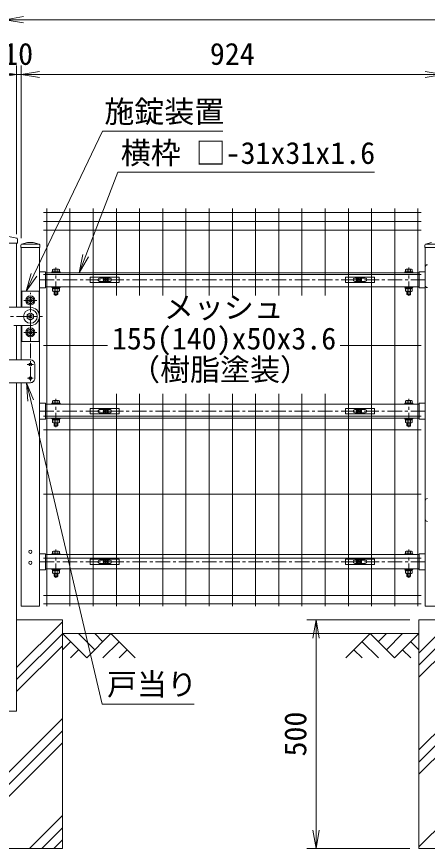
# Model space of a CAD drawing. Units: millimetres, scale not verified. Extents: x -4200 to 4200, y -2970 to 2970.
# Drawn here: x -2619 to -1720, y -722 to 1098 of the extents above; entities that cross this region are included whole.
import ezdxf
from ezdxf.enums import TextEntityAlignment as Align

# ---------------------------------------------------------------- set-up
doc = ezdxf.new("R2010")
doc.units = ezdxf.units.MM
doc.header["$LTSCALE"] = 20
doc.linetypes.add('USER1', pattern=[50.8, 31.75, -6.35, 6.35, -6.35])
for name, color, linetype, lineweight in [('0-0_D-STR-TXT', 7, 'Continuous', 9), ('0-1_D-STR3', 3, 'Continuous', 13), ('0-2_LAYER04', 7, 'Continuous', 9), ('0-3_D-BMK', 2, 'USER1', 13), ('0-4_D-STR1', 1, 'Continuous', 18), ('0-5_D-STR-DIM', 7, 'Continuous', 9), ('0-6_0', 7, 'Continuous', 9), ('0-7_D-DCR-HCH', 7, 'Continuous', 9), ('0-8_Defpoints', 6, 'Continuous', 18), ('0-9_D-STR2', 7, 'Continuous', 9)]:
    doc.layers.add(name, color=color, linetype=linetype, lineweight=lineweight)
doc.styles.add('ＭＳ ゴシック', font='')
doc.styles.get('ＭＳ ゴシック').set_extended_font_data('MS Gothic')

# ---------------------------------------------------------------- blocks, each defined once
blk = doc.blocks.new('_Open')
at = {"layer": '0-6_0'}
blk.add_line((-20, 3.33), (0, 0), dxfattribs=at)
blk.add_lwpolyline([(-20, -3.33), (0, 0), (-20, 0)], dxfattribs=at)
blk = doc.blocks.new('U5')
at = {"layer": '0-1_D-STR3'}
for p, q in [((1570, 15227), (1570, 15336)), ((1832.5, 15347.1), (1607.5, 15347.1)), ((1645, 15227), (1645, 15336)), ((1795, 15227), (1795, 15336)), ((1870, 15227), (1870, 15336)), ((17009.9, 15227), (17009.9, 15336)), ((17047.4, 15347.1), (17272.5, 15347.1)), ((17085, 15227), (17085, 15336)), ((17235, 15227), (17235, 15336)), ((17310, 15227), (17310, 15336)), ((17880, 15440), (17880, 14640)), ((1540, 15227), (1540, 15195)), ((1540, 15227), (1900, 15227)), ((1540, 15195), (1900, 15195)), ((1870, 15227), (1570, 15227)), ((1900, 15227), (1900, 15195)), ((16980, 15227), (16980, 15195)), ((17340, 15227), (16980, 15227)), ((17340, 15195), (16980, 15195)), ((17009.9, 15227), (17310, 15227)), ((17340, 15227), (17340, 15195)), ((1540, 14575), (1540, 14543)), ((1540, 14575), (1900, 14575)), ((1900, 14575), (1900, 14543)), ((16980, 14575), (16980, 14543)), ((17340, 14575), (16980, 14575)), ((17340, 14575), (17340, 14543)), ((980, 14380), (220, 14380)), ((220, 14380), (220, 13680)), ((980, 13404.9), (980, 14380)), ((1540, 14543), (1900, 14543)), ((1570, 14503), (1570, 14384)), ((1607.5, 14373), (1832.5, 14373)), ((1640, 14247), (1640, 14373)), ((1640, 14247), (1660, 14227)), ((1640, 14247), (1800, 14247)), ((1645, 14503), (1645, 14384)), ((1660, 14227), (1660, 14373)), ((1780, 14227), (1660, 14227)), ((1727.5, 14503), (1704.4, 14543)), ((1741.4, 14503), (1718.3, 14543)), ((1780, 14227), (1780, 14373)), ((1780, 14227), (1800, 14247)), ((1795, 14503), (1795, 14384)), ((1800, 14247), (1800, 14373)), ((1870, 14503), (1870, 14384)), ((17340, 14543), (16980, 14543)), ((17009.9, 14503), (17009.9, 14384)), ((17272.5, 14373), (17047.4, 14373)), ((17080, 14247), (17080, 14373)), ((17100, 14227), (17080, 14247)), ((17240, 14247), (17080, 14247)), ((17085, 14503), (17085, 14384)), ((17100, 14227), (17100, 14373)), ((17100, 14227), (17220, 14227)), ((17138.6, 14503), (17161.7, 14543)), ((17152.5, 14503), (17175.6, 14543)), ((17220, 14227), (17220, 14373)), ((17240, 14247), (17220, 14227)), ((17235, 14503), (17235, 14384)), ((17240, 14247), (17240, 14373)), ((17310, 14503), (17310, 14384)), ((600, 14141.7), (460, 14060.8)), ((460, 13899.2), (460, 14060.8)), ((600, 13818.3), (460, 13899.2)), ((600, 14141.7), (740, 14060.8)), ((600, 13818.3), (740, 13899.2)), ((740, 13899.2), (740, 14060.8)), ((-360, 13680), (600, 13680)), ((600, 13441.7), (460, 13360.8)), ((460, 13199.2), (460, 13360.8)), ((600, 13118.3), (460, 13199.2)), ((600, 13441.7), (740, 13360.8)), ((600, 13118.3), (740, 13199.2)), ((740, 13199.2), (740, 13360.8)), ((980, 13155.1), (980, 12180)), ((-120, 12880), (600, 12880)), ((220, 12180), (220, 12880)), ((600, 12741.7), (460, 12660.8)), ((600, 12741.7), (460, 12660.8)), ((600, 12741.7), (740, 12660.8)), ((600, 12741.7), (740, 12660.8)), ((460, 12499.2), (460, 12660.8)), ((460, 12660.8), (460, 12499.2)), ((600, 12418.3), (460, 12499.2)), ((600, 12418.3), (460, 12499.2)), ((600, 12418.3), (740, 12499.2)), ((600, 12418.3), (740, 12499.2)), ((740, 12499.2), (740, 12660.8)), ((740, 12660.8), (740, 12499.2)), ((980, 12180), (220, 12180)), ((-400, 11380), (600, 11380)), ((800, 10580), (800, 11180)), ((-400, 10380), (600, 10380)), ((1540, 9477), (1540, 9445)), ((1540, 9477), (1900, 9477)), ((1570, 9477), (1570, 9586)), ((1870.1, 9477), (1570, 9477)), ((1832.5, 9597.1), (1607.5, 9597.1)), ((1645, 9477), (1645, 9586)), ((1795, 9477), (1795, 9586)), ((1870.1, 9477), (1870.1, 9586)), ((1900, 9477), (1900, 9445)), ((16980, 9477), (16980, 9445)), ((17340, 9477), (16980, 9477)), ((17010, 9477), (17010, 9586)), ((17010, 9477), (17310, 9477)), ((17047.5, 9597.1), (17272.5, 9597.1)), ((17085, 9477), (17085, 9586)), ((17235, 9477), (17235, 9586)), ((17310, 9477), (17310, 9586)), ((17340, 9477), (17340, 9445)), ((1540, 9445), (1900, 9445)), ((17340, 9445), (16980, 9445)), ((1540, 8825), (1540, 8793)), ((1540, 8825), (1900, 8825)), ((1540, 8793), (1900, 8793)), ((1570, 8753), (1570, 8634)), ((1645, 8753), (1645, 8634)), ((1727.5, 8753), (1704.4, 8793)), ((1741.4, 8753), (1718.3, 8793)), ((1795, 8753), (1795, 8634)), ((1870.1, 8753), (1870.1, 8634)), ((1900, 8825), (1900, 8793)), ((16980, 8825), (16980, 8793)), ((17340, 8825), (16980, 8825)), ((17340, 8793), (16980, 8793)), ((17010, 8753), (17010, 8634)), ((17085, 8753), (17085, 8634)), ((17138.6, 8753), (17161.7, 8793)), ((17152.5, 8753), (17175.6, 8793)), ((17235, 8753), (17235, 8634)), ((17310, 8753), (17310, 8634)), ((17340, 8825), (17340, 8793)), ((1607.5, 8623), (1832.5, 8623)), ((1640, 8497), (1640, 8623)), ((1640, 8497), (1660, 8477)), ((1640, 8497), (1800, 8497)), ((1660, 8477), (1660, 8623)), ((1780, 8477), (1660, 8477)), ((1780, 8477), (1780, 8623)), ((1780, 8477), (1800, 8497)), ((1800, 8497), (1800, 8623)), ((17272.5, 8623), (17047.5, 8623)), ((17080, 8497), (17080, 8623)), ((17100, 8477), (17080, 8497)), ((17240, 8497), (17080, 8497)), ((17100, 8477), (17100, 8623)), ((17100, 8477), (17220, 8477)), ((17220, 8477), (17220, 8623)), ((17240, 8497), (17220, 8477)), ((17240, 8497), (17240, 8623)), ((17880, 5210), (17880, 4410)), ((1570, 2886), (1570, 2995)), ((1832.6, 3006.1), (1607.5, 3006.1)), ((1645, 2886), (1645, 2995)), ((1795.1, 2886), (1795.1, 2995)), ((1870.1, 2886), (1870.1, 2995)), ((17010, 2886), (17010, 2995)), ((17047.5, 3006.1), (17272.5, 3006.1)), ((17085, 2886), (17085, 2995)), ((17235, 2886), (17235, 2995)), ((17310, 2886), (17310, 2995)), ((1540, 2886), (1540, 2854)), ((1540, 2886), (1900, 2886)), ((1540, 2854), (1900, 2854)), ((1870.1, 2886), (1570, 2886)), ((1900, 2886), (1900, 2854)), ((16980, 2886), (16980, 2854)), ((17340, 2886), (16980, 2886)), ((17340, 2854), (16980, 2854)), ((17010, 2886), (17310, 2886)), ((17340, 2886), (17340, 2854)), ((1540, 2234), (1540, 2202)), ((1540, 2234), (1900, 2234)), ((1540, 2202), (1900, 2202)), ((1727.5, 2162), (1704.5, 2202)), ((1741.4, 2162), (1718.3, 2202)), ((1900, 2234), (1900, 2202)), ((16980, 2234), (16980, 2202)), ((17340, 2234), (16980, 2234)), ((17340, 2202), (16980, 2202)), ((17138.6, 2162), (17161.7, 2202)), ((17152.5, 2162), (17175.6, 2202)), ((17340, 2234), (17340, 2202)), ((1570, 2162), (1570, 2043)), ((1607.5, 2032), (1832.6, 2032)), ((1640, 1906), (1640, 2032)), ((1640, 1906), (1660, 1886)), ((1640, 1906), (1800, 1906)), ((1645, 2162), (1645, 2043)), ((1660, 1886), (1660, 2032)), ((1780, 1886), (1660, 1886)), ((1780, 1886), (1780, 2032)), ((1780, 1886), (1800, 1906)), ((1795.1, 2162), (1795.1, 2043)), ((1800, 1906), (1800, 2032)), ((1870.1, 2162), (1870.1, 2043)), ((17010, 2162), (17010, 2043)), ((17272.5, 2032), (17047.5, 2032)), ((17080, 1906), (17080, 2032)), ((17100, 1886), (17080, 1906)), ((17240, 1906), (17080, 1906)), ((17085, 2162), (17085, 2043)), ((17100, 1886), (17100, 2032)), ((17100, 1886), (17220, 1886)), ((17220, 1886), (17220, 2032)), ((17240, 1906), (17220, 1886)), ((17235, 2162), (17235, 2043)), ((17240, 1906), (17240, 2032)), ((17310, 2162), (17310, 2043))]:
    blk.add_line(p, q, dxfattribs=at)
for points in [[(1874, 14503), (1566, 14503), (1566, 14543)], [(1874, 14503), (1874, 14543), (1566, 14543)], [(17006, 14503), (17314, 14503), (17314, 14543)], [(17006, 14503), (17006, 14543), (17314, 14543)], [(1874, 8753), (1566, 8753), (1566, 8793)], [(1874, 8753), (1874, 8793), (1566, 8793)], [(17006, 8753), (17314, 8753), (17314, 8793)], [(17006, 8753), (17006, 8793), (17314, 8793)], [(1874, 2162), (1566, 2162), (1566, 2202)], [(1874, 2162), (1874, 2202), (1566, 2202)], [(17006, 2162), (17314, 2162), (17314, 2202)], [(17006, 2162), (17006, 2202), (17314, 2202)]]:
    blk.add_lwpolyline(points, dxfattribs=at)
for centre, radius in [((600, 13980), 200), ((600, 13980), 140), ((600, 13980), 80), ((600, 13980), 70), ((600, 13280), 300), ((600, 13280), 140), ((600, 13280), 80), ((600, 13280), 70), ((600, 12580), 200), ((600, 12580), 200), ((600, 12580), 140), ((600, 12580), 140), ((600, 12580), 80), ((600, 12580), 80), ((600, 12580), 70), ((600, 12580), 70), ((600, 11180), 60), ((600, 10580), 60)]:
    blk.add_circle(centre, radius, dxfattribs=at)
for centre, radius, start, end in [((1607.5, 15278), 69.1, 57.13278, 122.86722), ((1720, 15087.2), 259.8, 73.22135, 106.77865), ((1832.5, 15278), 69.1, 57.13278, 122.86722), ((17047.4, 15278), 69.1, 57.13278, 122.86722), ((17160, 15087.2), 259.8, 73.22135, 106.77865), ((17272.5, 15278), 69.1, 57.13278, 122.86722), ((17980, 15440), 100, 90, 180), ((17980, 14640), 100, 180, 270), ((1607.5, 14442.1), 69.1, 237.13278, 302.86722), ((1720, 14632.8), 259.8, 253.22135, 286.77865), ((1832.5, 14442.1), 69.1, 237.13278, 302.86722), ((17047.4, 14442.1), 69.1, 237.13278, 302.86722), ((17160, 14632.8), 259.8, 253.22135, 286.77865), ((17272.5, 14442.1), 69.1, 237.13278, 302.86722), ((600, 13280), 400, 270, 89.99983), ((600, 11180), 200, 0, 90), ((600, 10580), 200, 270, 0.00001), ((1607.5, 9528), 69.1, 57.13278, 122.86722), ((1720, 9337.2), 259.8, 73.22135, 106.77865), ((1832.5, 9528), 69.1, 57.13278, 122.86722), ((17047.5, 9528), 69.1, 57.13278, 122.86722), ((17160, 9337.2), 259.8, 73.22135, 106.77865), ((17272.5, 9528), 69.1, 57.13278, 122.86722), ((1607.5, 8692.1), 69.1, 237.13278, 302.86722), ((1720, 8882.8), 259.8, 253.22135, 286.77865), ((1832.5, 8692.1), 69.1, 237.13278, 302.86722), ((17047.5, 8692.1), 69.1, 237.13278, 302.86722), ((17160, 8882.8), 259.8, 253.22135, 286.77865), ((17272.5, 8692.1), 69.1, 237.13278, 302.86722), ((17980, 5210), 100, 90, 180), ((17980, 4410), 100, 180, 270), ((1607.5, 2937), 69.1, 57.13278, 122.86722), ((1720, 2746.2), 259.8, 73.22135, 106.77865), ((1832.6, 2937), 69.1, 57.13278, 122.86722), ((17047.5, 2937), 69.1, 57.13278, 122.86722), ((17160, 2746.2), 259.8, 73.22135, 106.77865), ((17272.5, 2937), 69.1, 57.13278, 122.86722), ((1607.5, 2101.1), 69.1, 237.13278, 302.86722), ((1720, 2291.8), 259.8, 253.22135, 286.77865), ((1832.6, 2101.1), 69.1, 237.13278, 302.86722), ((17047.5, 2101.1), 69.1, 237.13278, 302.86722), ((17160, 2291.8), 259.8, 253.22135, 286.77865), ((17272.5, 2101.1), 69.1, 237.13278, 302.86722)]:
    blk.add_arc(centre, radius, start, end, dxfattribs=at)
at = {"layer": '0-3_D-BMK'}
for p, q in [((1720, 14178), (1720, 15419.8)), ((17160, 14178), (17160, 15419.8)), ((1000, 14885), (17880, 14885)), ((1000, 14885), (17880, 14885)), ((600, 10440), (600, 14320)), ((317.5, 13980), (882.5, 13980)), ((-1024.3, 13280), (1136.8, 13280)), ((317.5, 12580), (882.5, 12580)), ((462.3, 11180), (737.7, 11180)), ((479.8, 10580), (720.2, 10580)), ((1720, 8428), (1720, 9669.8)), ((17160, 8428), (17160, 9669.8)), ((17880, 9135), (1000, 9135)), ((1720, 1837), (1720, 3078.8)), ((17160, 1837), (17160, 3078.8)), ((1000, 2544), (17880, 2544))]:
    blk.add_line(p, q, dxfattribs=at)
at = {"layer": '0-4_D-STR1'}
for p, q in [((180, 16392), (180, 16300)), ((213.8, 16437.9), (480, 16520)), ((979.2, 16440), (228, 16440)), ((720, 16520), (480, 16520)), ((986.2, 16437.9), (720, 16520)), ((1020, 16392), (1020, 16300)), ((17860, 16392), (17860, 16300)), ((17893.8, 16437.9), (18160, 16520)), ((18659.2, 16440), (17908, 16440)), ((1020, 16300), (180, 16300)), ((200, 16300), (200, 13680)), ((1000, 16300), (1000, 600)), ((18700, 16300), (17860, 16300)), ((17880, 16300), (17880, 600)), ((1260, 15195), (17620, 15195)), ((17620, 15235), (17620, 14535)), ((17880, 15235), (17620, 15235)), ((1260, 14575), (17620, 14575)), ((1000, 14535), (1260, 14535)), ((17880, 14535), (17620, 14535)), ((200, 12880), (200, 11380)), ((200, 10380), (200, 600)), ((1000, 9485), (1260, 9485)), ((1260, 9485), (1260, 8785)), ((17620, 9485), (17620, 8785)), ((17880, 9485), (17620, 9485)), ((1260, 9445), (17620, 9445)), ((1000, 8785), (1260, 8785)), ((1260, 8825), (17620, 8825)), ((17880, 8785), (17620, 8785)), ((1000, 2894), (1260, 2894)), ((1260, 2894), (1260, 2194)), ((1260, 2854), (17620, 2854)), ((17620, 2894), (17620, 2194)), ((17880, 2894), (17620, 2894)), ((1000, 2194), (1260, 2194)), ((1260, 2234), (17620, 2234)), ((17880, 2194), (17620, 2194)), ((200, 600), (1000, 600)), ((17880, 600), (18680, 600))]:
    blk.add_line(p, q, dxfattribs=at)
blk.add_lwpolyline([(1000, 15235), (1260, 15235), (1260, 14535)], dxfattribs=at)
for centre in [(600, 2980), (600, 2500)]:
    blk.add_circle(centre, 70, dxfattribs=at)
for centre, start, end in [((228, 16392), 90, 180), ((972, 16392), 0, 72.84994), ((17908, 16392), 90, 180)]:
    blk.add_arc(centre, 48, start, end, dxfattribs=at)
at = {"layer": '0-8_Defpoints'}
for centre in [(3900, 14885), (14980, 14885), (3900, 9135), (14980, 9135), (3900, 2544), (14980, 2544)]:
    blk.add_circle(centre, 80, dxfattribs=at)
blk = doc.blocks.new('A$C1aa64d16')
at = {"layer": '0-1_D-STR3'}
for p, q in [((-679.7, 120), (590.3, 120)), ((-679.7, -120), (-679.7, 120)), ((-274.7, 70), (-91.2, 70)), ((-37.1, 8.4), (-63, 7.9)), ((-63, 7.9), (-63, -7.9)), ((-7.9, 63), (-8.4, 37.1)), ((-7.9, 63), (7.9, 63)), ((7.9, 63), (8.4, 37.1)), ((37.1, 8.4), (63, 7.9)), ((63, 7.9), (63, -7.9)), ((91.2, 70), (185.3, 70)), ((-274.7, -70), (-91.2, -70)), ((-37.1, -8.4), (-63, -7.9)), ((-7.9, -63), (-8.4, -37.1)), ((37.1, -8.4), (63, -7.9)), ((91.2, -70), (185.3, -70))]:
    blk.add_line(p, q, dxfattribs=at)
for points in [[(-679.7, -120), (590.3, -120), (590.3, 120)], [(-7.9, -63), (7.9, -63), (8.4, -37.1)]]:
    blk.add_lwpolyline(points, dxfattribs=at)
for radius in [115, 105]:
    blk.add_circle((0, 0), radius, dxfattribs=at)
for centre, radius, start, end in [((-274.7, 0), 70, 90, 270), ((-38.1, 38.1), 29.8, 270, 0), ((38.1, 38.1), 29.8, 180, 270), ((185.3, 0), 70, 270, 90), ((-38.1, -38.1), 29.8, 0, 90), ((38.1, -38.1), 29.8, 90, 180)]:
    blk.add_arc(centre, radius, start, end, dxfattribs=at)
blk = doc.blocks.new('A$Cf29bf4b8')
at = {"layer": '0-1_D-STR3'}
for p, q in [((-590.3, 120), (679.7, 120)), ((-590.3, -120), (-590.3, 120)), ((-185.3, 70), (-91.2, 70)), ((-37.1, 8.4), (-63, 7.9)), ((-63, 7.9), (-63, -7.9)), ((-7.9, 63), (-8.4, 37.1)), ((-7.9, 63), (7.9, 63)), ((7.9, 63), (8.4, 37.1)), ((37.1, 8.4), (63, 7.9)), ((63, 7.9), (63, -7.9)), ((91.2, 70), (274.7, 70)), ((-185.3, -70), (-91.2, -70)), ((-37.1, -8.4), (-63, -7.9)), ((-7.9, -63), (-8.4, -37.1)), ((37.1, -8.4), (63, -7.9)), ((91.2, -70), (274.7, -70))]:
    blk.add_line(p, q, dxfattribs=at)
for points in [[(-590.3, -120), (679.7, -120), (679.7, 120)], [(-7.9, -63), (7.9, -63), (8.4, -37.1)]]:
    blk.add_lwpolyline(points, dxfattribs=at)
for radius in [115, 105]:
    blk.add_circle((0, 0), radius, dxfattribs=at)
for centre, radius, start, end in [((-185.3, 0), 70, 90, 270), ((-38.1, 38.1), 29.8, 270, 0), ((38.1, 38.1), 29.8, 180, 270), ((274.7, 0), 70, 270, 90), ((-38.1, -38.1), 29.8, 0, 90), ((38.1, -38.1), 29.8, 90, 180)]:
    blk.add_arc(centre, radius, start, end, dxfattribs=at)

msp = doc.modelspace()

# ---------------------------------------------------------------- linework, layer by layer
at = {"layer": '0-0_D-STR-TXT'}
for points in [[(-2167.64, 847.08), (-2430.97, 847.08), (-2581.05, 532.78)], [(-1836.02, 757.52), (-2397.54, 757.52), (-2467.84, 574.77)], [(-2230.74, -406.76), (-2431.8, -406.76), (-2588.21, 257.75)]]:
    msp.add_lwpolyline(points, dxfattribs=at)
at = {"layer": '0-2_LAYER04'}
for p, q in [((-2618.92, -222.32), (-2518.92, -222.32)), ((-1738.92, -222.32), (-1738.92, -722.31)), ((-1638.92, -222.32), (-1738.92, -222.32)), ((-2518.92, -252.31), (-1738.92, -252.31)), ((-1488.92, -722.31), (-1738.92, -722.31))]:
    msp.add_line(p, q, dxfattribs=at)
for points in [[(-2518.92, -722.31), (-2768.92, -722.31), (-2768.92, -222.32)], [(-2518.92, -722.31), (-2518.92, -222.32), (-2618.92, -222.32)]]:
    msp.add_lwpolyline(points, dxfattribs=at)
at = {"layer": '0-4_D-STR1'}
for p, q in [((-2670.92, 601.69), (-2616.92, 601.69)), ((-2636.42, 616.69), (-2618.63, 612.6)), ((-2618.92, 601.69), (-2618.92, 461.68)), ((-2617.07, 610.68), (-2616.92, 601.69)), ((-2618.92, 421.68), (-2618.92, 346.68)), ((-2618.92, 296.68), (-2618.92, -422.32)), ((-2618.92, -422.32), (-2668.92, -422.32))]:
    msp.add_line(p, q, dxfattribs=at)
msp.add_arc((-2619.07, 610.65), 2, 1, 77.06218, dxfattribs=at)
at = {"layer": '0-5_D-STR-DIM'}
for p, q in [((-1653.92, 1091.06), (-2603.92, 1091.06)), ((-2618.92, 621.69), (-2618.92, 991.06)), ((-2608.92, 612.69), (-2608.92, 991.06)), ((-2608.92, 612.69), (-2608.92, 991.06)), ((-2618.92, 971.06), (-2608.92, 971.06)), ((-2568.92, 971.06), (-1724.92, 971.06)), ((-2568.92, 971.06), (-2528.92, 971.06)), ((-1724.92, 971.06), (-1764.92, 971.06)), ((-1758.92, -222.32), (-1983.92, -222.32)), ((-1963.92, -262.32), (-1963.92, -682.31)), ((-1758.92, -722.31), (-1983.92, -722.31))]:
    msp.add_line(p, q, dxfattribs=at)
at = {"layer": '0-7_D-DCR-HCH'}
for p, q in [((-2618.92, -326.3), (-2518.92, -226.3)), ((-1738.92, -321.34), (-1639.89, -222.32)), ((-1738.92, -294.83), (-1666.41, -222.32)), ((-2618.92, -352.81), (-2518.92, -252.82)), ((-2465.7, -305.53), (-2518.92, -252.31)), ((-2447.97, -287.79), (-2483.44, -252.31)), ((-2412.49, -252.31), (-2465.7, -305.53)), ((-2430.14, -270.14), (-2447.97, -252.31)), ((-2412.49, -252.31), (-2359.28, -305.53)), ((-1845.34, -252.31), (-1898.55, -305.53)), ((-1845.34, -252.31), (-1792.13, -305.53)), ((-1827.6, -270.05), (-1809.87, -252.31)), ((-1809.87, -287.79), (-1774.39, -252.31)), ((-1792.13, -305.53), (-1738.92, -252.31)), ((-1738.92, -347.86), (-1638.92, -247.86)), ((-2501.18, -270.05), (-2518.92, -287.71)), ((-2394.76, -270.05), (-2430.39, -305.53)), ((-1863.08, -270.05), (-1827.44, -305.53)), ((-1756.66, -270.05), (-1738.92, -287.71)), ((-2618.92, -379.33), (-2518.92, -279.33)), ((-2483.44, -287.79), (-2501.26, -305.53)), ((-2377.02, -287.79), (-2394.84, -305.53)), ((-1880.82, -287.79), (-1863, -305.53)), ((-1774.39, -287.79), (-1756.57, -305.53)), ((-1738.92, -506.96), (-1638.92, -406.96)), ((-1738.92, -559.99), (-1601.24, -422.32)), ((-1738.92, -533.48), (-1627.76, -422.32)), ((-2768.92, -688.43), (-2518.92, -438.43)), ((-2768.92, -714.95), (-2518.92, -464.95)), ((-1738.92, -719.09), (-1488.92, -469.09)), ((-2749.77, -722.31), (-2518.92, -491.46)), ((-2590.67, -722.31), (-2518.92, -650.56)), ((-2564.15, -722.31), (-2518.92, -677.08)), ((-2537.64, -722.31), (-2518.92, -703.6))]:
    msp.add_line(p, q, dxfattribs=at)
at = {"layer": '0-9_D-STR2'}
for p, q in [((-2553.08, 677.68), (-2553.08, -192.32)), ((-2502.31, 677.68), (-2502.31, -192.32)), ((-2451.54, 677.68), (-2451.54, -192.32)), ((-2400.77, 677.68), (-2400.77, 487.78)), ((-2350, 677.68), (-2350, 487.78)), ((-2299.23, 677.68), (-2299.23, 487.78)), ((-2248.46, 677.68), (-2248.46, 487.78)), ((-2197.69, 677.68), (-2197.69, 487.78)), ((-2146.92, 677.68), (-2146.92, 487.78)), ((-2096.15, 677.68), (-2096.15, 487.78)), ((-2045.38, 677.68), (-2045.38, 487.78)), ((-1994.61, 677.68), (-1994.61, 487.78)), ((-1943.84, 677.68), (-1943.84, 487.78)), ((-1893.07, 677.68), (-1893.07, -192.32)), ((-1842.3, 677.68), (-1842.3, -192.32)), ((-1791.53, 677.68), (-1791.53, -192.32)), ((-1740.76, 677.68), (-1740.76, -192.32)), ((-2560.08, 669.26), (-1733.76, 669.26)), ((-2560.08, 649.68), (-1733.76, 649.68)), ((-2560.08, 630.11), (-1733.76, 630.11)), ((-2560.08, 533.68), (-1733.76, 533.68)), ((-2560.08, 378.43), (-2420.09, 378.43)), ((-1910.83, 378.43), (-1733.76, 378.43)), ((-2400.77, 272.45), (-2400.77, -192.32)), ((-2350, 272.45), (-2350, -192.32)), ((-2299.23, 272.45), (-2299.23, -192.32)), ((-2248.46, 272.45), (-2248.46, -192.32)), ((-2197.69, 272.45), (-2197.69, -192.32)), ((-2146.92, 272.45), (-2146.92, -192.32)), ((-2096.15, 272.45), (-2096.15, -192.32)), ((-2045.38, 272.45), (-2045.38, -192.32)), ((-1994.61, 272.45), (-1994.61, -192.32)), ((-1943.84, 272.45), (-1943.84, -192.32)), ((-2560.08, 223.18), (-1733.76, 223.18)), ((-2560.08, 193.18), (-1733.76, 193.18)), ((-2560.08, 52.93), (-1733.76, 52.93)), ((-2560.08, -87.32), (-1733.76, -87.32)), ((-2560.08, -169.32), (-1733.76, -169.32)), ((-2560.08, -186.92), (-1733.76, -186.92))]:
    msp.add_line(p, q, dxfattribs=at)

# ---------------------------------------------------------------- block references
at = {"layer": '0-0_D-STR-TXT', "xscale": 2, "yscale": 2}
for p, rotation in [((-2482.2, 537.43), 248.95859), ((-2598.29, 496.68), 244.47531), ((-2597.38, 296.68), 103.24554)]:
    msp.add_blockref('_Open', p, dxfattribs=dict(at, rotation=rotation))
at = {"layer": '0-5_D-STR-DIM', "xscale": 2, "yscale": 2}
for p, rotation in [((-2643.92, 1091.06), 180), ((-2608.92, 971.06), 180), ((-2608.92, 971.06), 180), ((-1963.92, -222.32), 90), ((-1963.92, -722.31), 270)]:
    msp.add_blockref('_Open', p, dxfattribs=dict(at, rotation=rotation))
at = {"layer": '0-5_D-STR-DIM'}
for name, p, xscale, yscale in [('_Open', (-2618.92, 971.06), 2, 2), ('_Open', (-1684.92, 971.06), 2, 2), ('_Open', (-1684.92, 971.06), 2, 2), ('U5', (-2618.92, -222.32), 0.05, 0.05), ('A$C1aa64d16', (-2423.92, 521.93), 0.05, 0.05), ('A$Cf29bf4b8', (-1869.92, 521.93), 0.05, 0.05), ('A$C1aa64d16', (-2423.92, 234.43), 0.05, 0.05), ('A$Cf29bf4b8', (-1869.92, 234.43), 0.05, 0.05), ('A$C1aa64d16', (-2423.92, -95.12), 0.05, 0.05), ('A$Cf29bf4b8', (-1869.92, -95.12), 0.05, 0.05)]:
    msp.add_blockref(name, p, dxfattribs=dict(at, xscale=xscale, yscale=yscale))

# ---------------------------------------------------------------- texts
at = {"layer": '0-0_D-STR-TXT', "style": 'ＭＳ ゴシック'}
for s, p in [('施錠装置', (-2427.06, 851.47)), ('横枠 □-31x31x1.6', (-2391.19, 760.97)), ('メッシュ', (-2296.76, 423.4)), ('155(140)x50x3.6', (-2410.47, 354.91)), ('（樹脂塗装）', (-2370.62, 287)), ('戸当り', (-2421.11, -401.67))]:
    msp.add_text(s, height=48.09, dxfattribs=at).set_placement(p, align=Align.BOTTOM_LEFT)
at = {"layer": '0-5_D-STR-DIM', "style": 'ＭＳ ゴシック'}
for s, p in [('10', (-2648.32, 977.81)), ('924', (-2196.17, 977.81))]:
    msp.add_text(s, height=48.09, dxfattribs=at).set_placement(p, align=Align.BOTTOM_LEFT)
msp.add_text('500', height=48.09, rotation=90, dxfattribs=at).set_placement((-1970.67, -521.19), align=Align.BOTTOM_LEFT)

doc.saveas('drawing.dxf')
